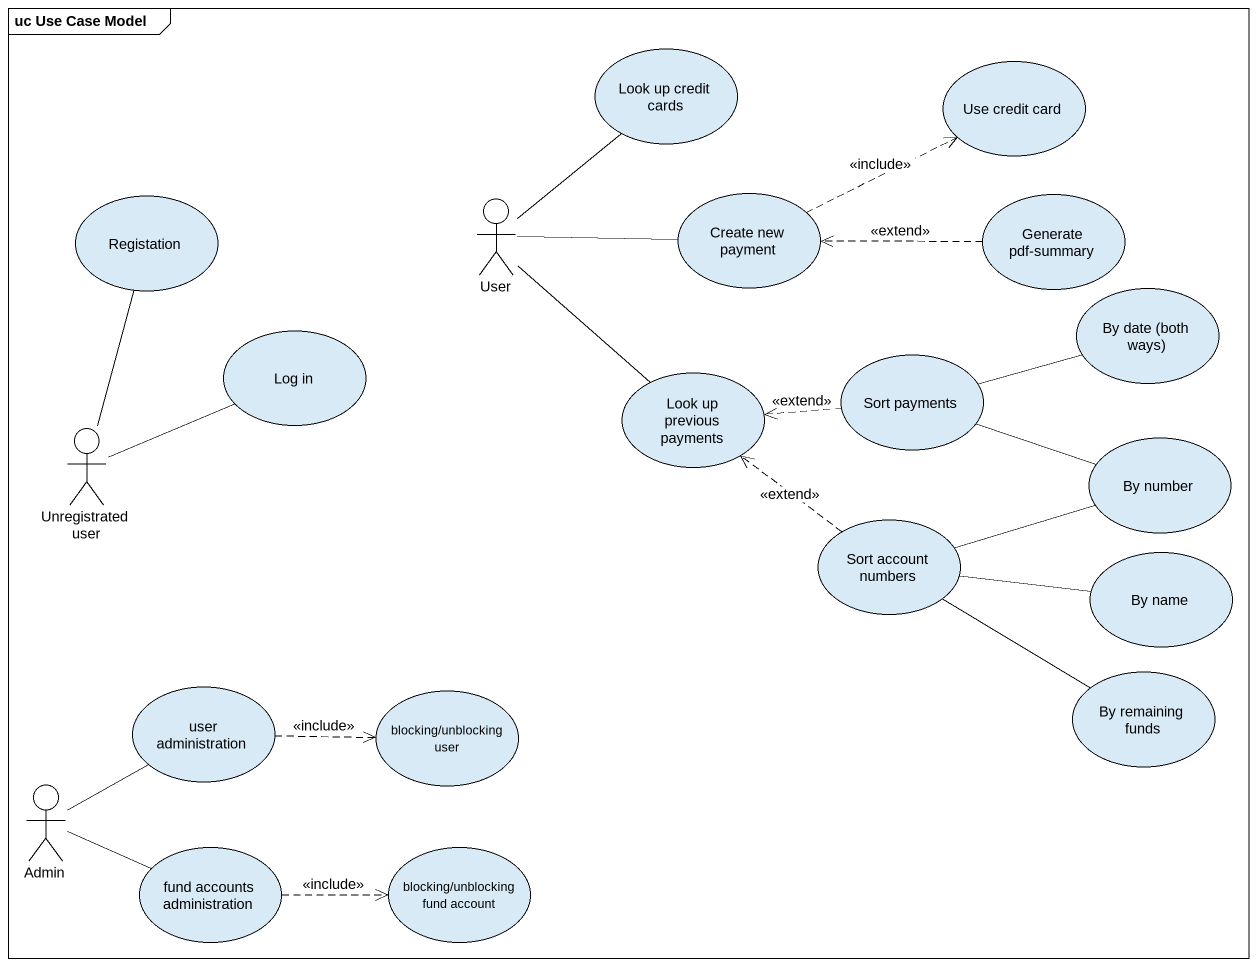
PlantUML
@startuml
mainframe uc Use Case Model
usecase "Look up credit cards" as Look_up_credit_cards
usecase "Use credit card" as Use_credit_card
usecase Registation
actor User
usecase "Create new payment" as Create_new_payment
usecase "Generate pdf-summary" as Generate_pdf_summary
usecase "By date (both ways)" as By_date_both_ways
usecase "Log in" as Log_in
usecase "Look up previous payments" as Look_up_previous_payments
usecase "Sort payments" as Sort_payments
actor "Unregistrated user" as Unregistrated_user
usecase "By number" as By_number
usecase "Sort account numbers" as Sort_account_numbers
usecase "By name" as By_name
usecase "user administration" as user_administration
usecase "blocking/unblocking user" as blocking_unblocking_user
usecase "By remaining funds" as By_remaining_funds
actor Admin
usecase "fund accounts administration" as fund_accounts_administration
usecase "blocking/unblocking fund account" as blocking_unblocking_fund
User -up- Look_up_credit_cards
User -right- Create_new_payment
User -- Look_up_previous_payments
Create_new_payment .right.> Use_credit_card : <<include>>
Generate_pdf_summary .left.> Create_new_payment : <<extend>>
Sort_payments -right- By_date_both_ways
Sort_payments .left.> Look_up_previous_payments : <<extend>>
Sort_payments -right- By_number
Unregistrated_user -up- Registation
Unregistrated_user -right- Log_in
Sort_account_numbers .up.> Look_up_previous_payments : <<extend>>
Sort_account_numbers -right- By_number
Sort_account_numbers -right- By_name
Sort_account_numbers -right- By_remaining_funds
user_administration .right.> blocking_unblocking_user : <<include>>
user_administration -- Admin
fund_accounts_administration -left- Admin
fund_accounts_administration .right.> blocking_unblocking_fund : <<include>>
@enduml
